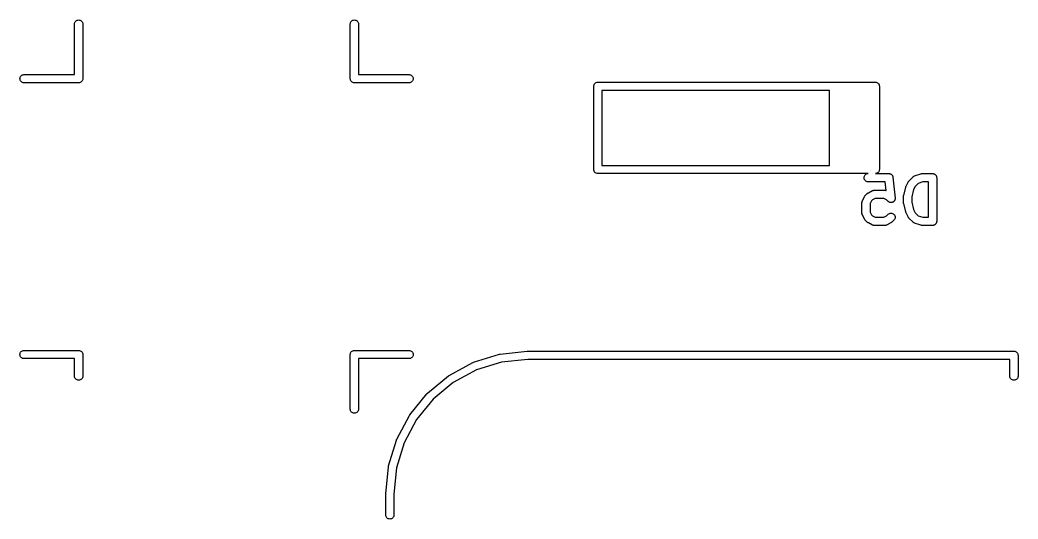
# Model space of a CAD drawing. Extents: x -13 to 127, y -89 to 15.
# Drawn here: x 5.92 to 24.21, y -15.06 to -5.92 of the extents above; entities that cross this region are included whole.
import ezdxf

# ---------------------------------------------------------------- set-up
doc = ezdxf.new("R2010")
doc.units = 0
doc.layers.add('BLACK', color=7, linetype='CONTINUOUS')

msp = doc.modelspace()

# ---------------------------------------------------------------- linework, layer by layer
at = {"layer": 'BLACK', "linetype": 'CONTINUOUS'}
for p, q in [((6.925, -5.99633), (6.92609, -5.9853)), ((6.925, -6.925), (6.925, -5.99633)), ((6.92609, -5.9853), (6.93037, -5.97116)), ((6.93037, -5.97116), (6.93734, -5.95813)), ((6.93734, -5.95813), (6.94671, -5.94671)), ((6.94671, -5.94671), (6.95813, -5.93734)), ((6.95813, -5.93734), (6.97116, -5.93037)), ((6.97116, -5.93037), (6.9853, -5.92609)), ((6.9853, -5.92609), (7, -5.92464)), ((7, -5.92464), (7.0147, -5.92609)), ((7.0147, -5.92609), (7.02884, -5.93037)), ((7.02884, -5.93037), (7.04187, -5.93734)), ((7.04187, -5.93734), (7.05329, -5.94671)), ((7.05329, -5.94671), (7.06266, -5.95813)), ((7.06266, -5.95813), (7.06962, -5.97116)), ((7.06962, -5.97116), (7.07391, -5.9853)), ((7.07391, -5.9853), (7.075, -5.99632)), ((7.075, -5.99632), (7.075, -6.99632)), ((11.975, -5.99632), (11.9761, -5.9853)), ((11.975, -6.99632), (11.975, -5.99632)), ((11.9761, -5.9853), (11.9804, -5.97116)), ((11.9804, -5.97116), (11.9873, -5.95813)), ((11.9873, -5.95813), (11.9967, -5.94671)), ((11.9967, -5.94671), (12.0081, -5.93734)), ((12.0081, -5.93734), (12.0212, -5.93037)), ((12.0212, -5.93037), (12.0353, -5.92609)), ((12.0353, -5.92609), (12.05, -5.92464)), ((12.05, -5.92464), (12.0647, -5.92609)), ((12.0647, -5.92609), (12.0788, -5.93037)), ((12.0788, -5.93037), (12.0919, -5.93734)), ((12.0919, -5.93734), (12.1033, -5.94671)), ((12.1033, -5.94671), (12.1127, -5.95813)), ((12.1127, -5.95813), (12.1196, -5.97116)), ((12.1196, -5.97116), (12.1239, -5.9853)), ((12.1239, -5.9853), (12.125, -5.99632)), ((12.125, -5.99632), (12.125, -6.925)), ((5.94671, -6.94671), (5.95813, -6.93734)), ((5.95813, -6.93734), (5.97116, -6.93037)), ((5.97116, -6.93037), (5.9853, -6.92609)), ((5.9853, -6.92609), (5.99632, -6.925)), ((5.99632, -6.925), (6.925, -6.925)), ((12.125, -6.925), (13.0537, -6.925)), ((13.0537, -6.925), (13.0647, -6.92609)), ((13.0647, -6.92609), (13.0788, -6.93037)), ((13.0788, -6.93037), (13.0919, -6.93734)), ((13.0919, -6.93734), (13.1033, -6.94671)), ((5.92464, -7), (5.92609, -6.9853)), ((5.92609, -7.0147), (5.92464, -7)), ((5.92609, -6.9853), (5.93037, -6.97116)), ((5.93037, -7.02884), (5.92609, -7.0147)), ((5.93037, -6.97116), (5.93734, -6.95813)), ((5.93734, -7.04187), (5.93037, -7.02884)), ((5.93734, -6.95813), (5.94671, -6.94671)), ((5.94671, -7.05329), (5.93734, -7.04187)), ((5.95813, -7.06266), (5.94671, -7.05329)), ((5.97116, -7.06962), (5.95813, -7.06266)), ((5.9853, -7.07391), (5.97116, -7.06962)), ((5.99632, -7.075), (5.9853, -7.07391)), ((6.99632, -7.075), (5.99632, -7.075)), ((7, -7.07536), (6.99632, -7.075)), ((7.00367, -7.075), (7, -7.07536)), ((7.0147, -7.07391), (7.00367, -7.075)), ((7.02884, -7.06962), (7.0147, -7.07391)), ((7.04187, -7.06266), (7.02884, -7.06962)), ((7.05329, -7.05329), (7.04187, -7.06266)), ((7.06266, -7.04187), (7.05329, -7.05329)), ((7.06962, -7.02884), (7.06266, -7.04187)), ((7.07391, -7.0147), (7.06962, -7.02884)), ((7.07536, -7), (7.07391, -7.0147)), ((7.075, -6.99632), (7.07536, -7)), ((11.9746, -7), (11.975, -6.99632)), ((11.9761, -7.0147), (11.9746, -7)), ((11.9804, -7.02884), (11.9761, -7.0147)), ((11.9873, -7.04187), (11.9804, -7.02884)), ((11.992, -7.04753), (11.9873, -7.04187)), ((11.9967, -7.05329), (11.992, -7.04753)), ((12.0081, -7.06266), (11.9967, -7.05329)), ((12.0212, -7.06962), (12.0081, -7.06266)), ((12.0353, -7.07391), (12.0212, -7.06962)), ((12.05, -7.07536), (12.0353, -7.07391)), ((12.0537, -7.075), (12.05, -7.07536)), ((13.0537, -7.075), (12.0537, -7.075)), ((13.0647, -7.07391), (13.0537, -7.075)), ((13.0788, -7.06962), (13.0647, -7.07391)), ((13.0919, -7.06266), (13.0788, -7.06962)), ((13.1033, -7.05329), (13.0919, -7.06266)), ((13.1033, -6.94671), (13.1127, -6.95813)), ((13.1127, -7.04187), (13.1033, -7.05329)), ((13.1127, -6.95813), (13.1196, -6.97116)), ((13.1196, -7.02884), (13.1127, -7.04187)), ((13.1196, -6.97116), (13.1239, -6.9853)), ((13.1239, -7.0147), (13.1196, -7.02884)), ((13.1239, -6.9853), (13.1254, -7)), ((13.1254, -7), (13.1239, -7.0147)), ((16.4346, -7.138), (16.4361, -7.1233)), ((16.4361, -7.1233), (16.4404, -7.10916)), ((16.4404, -7.10916), (16.4473, -7.09613)), ((16.4473, -7.09613), (16.4567, -7.08471)), ((16.4567, -7.08471), (16.4681, -7.07534)), ((16.4681, -7.07534), (16.4812, -7.06837)), ((16.4812, -7.06837), (16.4953, -7.06409)), ((16.4953, -7.06409), (16.498, -7.06382)), ((16.498, -7.06382), (16.51, -7.06264)), ((16.51, -7.06264), (16.5137, -7.063)), ((16.5137, -7.063), (20.8243, -7.063)), ((20.8243, -7.063), (20.828, -7.06264)), ((20.828, -7.06264), (20.8317, -7.063)), ((20.8317, -7.063), (20.9513, -7.063)), ((20.9513, -7.063), (20.955, -7.06264)), ((20.955, -7.06264), (20.9587, -7.063)), ((20.9587, -7.063), (21.0783, -7.063)), ((21.0783, -7.063), (21.082, -7.06264)), ((21.082, -7.06264), (21.0857, -7.063)), ((21.0857, -7.063), (21.2053, -7.063)), ((21.2053, -7.063), (21.209, -7.06264)), ((21.209, -7.06264), (21.2127, -7.063)), ((21.2127, -7.063), (21.3323, -7.063)), ((21.3323, -7.063), (21.336, -7.06264)), ((21.336, -7.06264), (21.3397, -7.063)), ((21.3397, -7.063), (21.4593, -7.063)), ((21.4593, -7.063), (21.463, -7.06264)), ((21.463, -7.06264), (21.4667, -7.063)), ((21.4667, -7.063), (21.5863, -7.063)), ((21.5863, -7.063), (21.59, -7.06264)), ((21.59, -7.06264), (21.602, -7.06382)), ((21.602, -7.06382), (21.6047, -7.06409)), ((21.6047, -7.06409), (21.6188, -7.06837)), ((21.6188, -7.06837), (21.6319, -7.07534)), ((21.6319, -7.07534), (21.6433, -7.08471)), ((21.6433, -7.08471), (21.6527, -7.09613)), ((21.6527, -7.09613), (21.6596, -7.10916)), ((21.6596, -7.10916), (21.6639, -7.1233)), ((21.6639, -7.1233), (21.6654, -7.138)), ((16.435, -7.14168), (16.4346, -7.138)), ((16.435, -8.65831), (16.435, -7.14168)), ((16.585, -7.213), (16.585, -8.587)), ((20.753, -7.213), (16.585, -7.213)), ((20.753, -8.587), (20.753, -7.213)), ((21.6654, -7.138), (21.665, -7.14168)), ((21.665, -7.14168), (21.665, -8.65832)), ((16.585, -8.587), (20.753, -8.587)), ((16.4346, -8.662), (16.435, -8.65831)), ((16.4361, -8.6767), (16.4346, -8.662)), ((16.4404, -8.69084), (16.4361, -8.6767)), ((16.4473, -8.70387), (16.4404, -8.69084)), ((16.4567, -8.71529), (16.4473, -8.70387)), ((16.4681, -8.72466), (16.4567, -8.71529)), ((16.4812, -8.73162), (16.4681, -8.72466)), ((16.4953, -8.73591), (16.4812, -8.73162)), ((16.5041, -8.73678), (16.4953, -8.73591)), ((16.5054, -8.73691), (16.5041, -8.73678)), ((16.5063, -8.737), (16.5054, -8.73691)), ((16.51, -8.73736), (16.5063, -8.737)), ((16.5137, -8.737), (16.51, -8.73736)), ((20.8243, -8.737), (16.5137, -8.737)), ((20.828, -8.73736), (20.8243, -8.737)), ((20.8317, -8.737), (20.828, -8.73736)), ((20.9513, -8.737), (20.8317, -8.737)), ((20.955, -8.73736), (20.9513, -8.737)), ((20.9587, -8.737), (20.955, -8.73736)), ((21.0783, -8.737), (20.9587, -8.737)), ((21.082, -8.73736), (21.0783, -8.737)), ((21.0857, -8.737), (21.082, -8.73736)), ((21.2053, -8.737), (21.0857, -8.737)), ((21.209, -8.73736), (21.2053, -8.737)), ((21.2127, -8.737), (21.209, -8.73736)), ((21.3323, -8.737), (21.2127, -8.737)), ((21.336, -8.73736), (21.3323, -8.737)), ((21.3397, -8.737), (21.336, -8.73736)), ((21.4585, -8.737), (21.3397, -8.737)), ((21.3904, -8.78284), (21.3973, -8.76996)), ((21.3973, -8.76996), (21.4067, -8.75869)), ((21.4067, -8.75869), (21.418, -8.74944)), ((21.418, -8.74944), (21.4309, -8.74256)), ((21.4309, -8.74256), (21.445, -8.73833)), ((21.445, -8.73833), (21.4585, -8.737)), ((21.5959, -8.73678), (21.5946, -8.7369)), ((21.5946, -8.7369), (21.8405, -8.7369)), ((21.6047, -8.73591), (21.5959, -8.73678)), ((21.6188, -8.73162), (21.6047, -8.73591)), ((21.6319, -8.72466), (21.6188, -8.73162)), ((21.6433, -8.71529), (21.6319, -8.72466)), ((21.6527, -8.70387), (21.6433, -8.71529)), ((21.6596, -8.69084), (21.6527, -8.70387)), ((21.6639, -8.6767), (21.6596, -8.69084)), ((21.6654, -8.662), (21.6639, -8.6767)), ((21.665, -8.65832), (21.6654, -8.662)), ((21.8405, -8.7369), (21.8415, -8.73691)), ((21.8415, -8.73691), (21.8448, -8.73728)), ((21.8448, -8.73728), (21.8482, -8.7373)), ((21.8482, -8.7373), (21.8521, -8.7381)), ((21.8521, -8.7381), (21.8561, -8.73854)), ((21.8561, -8.73854), (21.8592, -8.73955)), ((21.8592, -8.73955), (21.8625, -8.74021)), ((21.8625, -8.74021), (21.8662, -8.74176)), ((21.8662, -8.74176), (21.87, -8.74297)), ((21.87, -8.74297), (21.8729, -8.74458)), ((21.8729, -8.74458), (21.876, -8.74586)), ((21.876, -8.74586), (21.8793, -8.74809)), ((21.8793, -8.74809), (21.8828, -8.75002)), ((21.8828, -8.75002), (21.8854, -8.75217)), ((21.8854, -8.75217), (21.8882, -8.75402)), ((21.8882, -8.75402), (21.891, -8.75686)), ((21.891, -8.75686), (21.8941, -8.75943)), ((21.8941, -8.75943), (21.8962, -8.76203)), ((21.8962, -8.76203), (21.8985, -8.76439)), ((21.8985, -8.76439), (21.9007, -8.76772)), ((21.9007, -8.76772), (21.9032, -8.77084)), ((21.9032, -8.77084), (21.9048, -8.77379)), ((21.9048, -8.77379), (21.9066, -8.77657)), ((22.312, -8.77885), (22.4263, -8.74075)), ((22.4263, -8.74075), (22.4273, -8.74043)), ((22.4273, -8.74043), (22.4314, -8.73955)), ((22.4314, -8.73955), (22.4354, -8.73833)), ((22.4354, -8.73833), (22.4385, -8.73803)), ((22.4385, -8.73803), (22.4416, -8.73738)), ((22.4416, -8.73738), (22.4458, -8.73731)), ((22.4458, -8.73731), (22.45, -8.7369)), ((22.45, -8.7369), (22.6405, -8.7369)), ((22.6405, -8.7369), (22.641, -8.73691)), ((22.641, -8.73691), (22.641, -8.73691)), ((22.641, -8.73691), (22.641, -8.73691)), ((22.641, -8.73691), (22.6415, -8.73691)), ((22.6415, -8.73691), (22.6486, -8.7377)), ((22.6486, -8.7377), (22.6556, -8.73844)), ((22.6556, -8.73844), (22.6558, -8.73851)), ((22.6558, -8.73851), (22.6561, -8.73854)), ((22.6561, -8.73854), (22.6628, -8.74067)), ((22.6628, -8.74067), (22.6695, -8.74276)), ((22.6695, -8.74276), (22.6698, -8.74289)), ((22.6698, -8.74289), (22.67, -8.74297)), ((22.67, -8.74297), (22.6762, -8.74638)), ((22.6762, -8.74638), (22.6824, -8.74973)), ((22.6824, -8.74973), (22.6826, -8.74989)), ((22.6826, -8.74989), (22.6828, -8.75002)), ((22.6828, -8.75002), (22.6883, -8.75457)), ((22.6883, -8.75457), (22.6937, -8.75906)), ((22.6937, -8.75906), (22.6939, -8.75926)), ((22.6939, -8.75926), (22.6941, -8.75943)), ((22.6941, -8.75943), (22.6985, -8.76489)), ((22.6985, -8.76489), (22.7029, -8.7704)), ((22.7029, -8.7704), (22.7031, -8.77063)), ((22.7031, -8.77063), (22.7032, -8.77084)), ((22.7032, -8.77084), (22.7065, -8.77708)), ((21.3845, -8.81138), (21.3861, -8.79682)), ((21.3859, -8.82596), (21.3845, -8.81138)), ((21.39, -8.84), (21.3859, -8.82596)), ((21.3861, -8.79682), (21.3904, -8.78284)), ((21.3968, -8.85297), (21.39, -8.84)), ((21.4059, -8.86438), (21.3968, -8.85297)), ((21.4171, -8.87379), (21.4059, -8.86438)), ((21.43, -8.88084), (21.4171, -8.87379)), ((21.4439, -8.88527), (21.43, -8.88084)), ((21.4585, -8.8869), (21.4439, -8.88527)), ((21.4595, -8.8869), (21.4585, -8.8869)), ((21.7726, -8.8869), (21.4595, -8.8869)), ((21.7885, -9.04601), (21.7726, -8.8869)), ((21.9066, -8.77657), (21.9082, -8.78026)), ((21.9082, -8.78026), (21.91, -8.78381)), ((21.91, -8.78381), (21.911, -8.78701)), ((21.911, -8.78701), (21.9122, -8.79009)), ((21.9122, -8.79009), (21.913, -8.79401)), ((21.913, -8.79401), (21.9141, -8.79785)), ((21.9141, -8.79785), (21.9144, -8.80117)), ((21.9144, -8.80117), (21.9151, -8.80444)), ((21.9151, -8.80444), (21.9532, -9.18539)), ((22.1543, -8.96884), (22.1924, -8.89265)), ((22.1924, -8.89265), (22.1929, -8.89172)), ((22.1929, -8.89172), (22.1952, -8.88818)), ((22.1952, -8.88818), (22.1972, -8.88447)), ((22.1972, -8.88447), (22.1992, -8.88205)), ((22.1992, -8.88205), (22.2009, -8.87943)), ((22.2009, -8.87943), (22.2038, -8.87641)), ((22.2038, -8.87641), (22.2065, -8.87316)), ((22.2065, -8.87316), (22.2827, -8.79697)), ((22.2827, -8.79697), (22.2834, -8.79623)), ((22.2834, -8.79623), (22.2852, -8.79485)), ((22.2852, -8.79485), (22.2867, -8.79326)), ((22.2867, -8.79326), (22.2909, -8.7903)), ((22.2909, -8.7903), (22.2949, -8.7871)), ((22.2949, -8.7871), (22.2968, -8.78608)), ((22.2968, -8.78608), (22.2986, -8.78481)), ((22.2986, -8.78481), (22.3033, -8.78272)), ((22.3033, -8.78272), (22.3079, -8.78036)), ((22.3079, -8.78036), (22.31, -8.77975)), ((22.31, -8.77975), (22.312, -8.77885)), ((22.3762, -8.91555), (22.3212, -8.97062)), ((22.4622, -8.8869), (22.3762, -8.91555)), ((22.5655, -8.8869), (22.4622, -8.8869)), ((22.5655, -9.5369), (22.5655, -8.8869)), ((22.7065, -8.77708), (22.7098, -8.78332)), ((22.7098, -8.78332), (22.7099, -8.78358)), ((22.7099, -8.78358), (22.71, -8.78381)), ((22.71, -8.78381), (22.712, -8.79059)), ((22.712, -8.79059), (22.714, -8.79734)), ((22.714, -8.79734), (22.7141, -8.7976)), ((22.7141, -8.7976), (22.7141, -8.79785)), ((22.7141, -8.79785), (22.7148, -8.80487)), ((22.7148, -8.80487), (22.7155, -8.8119)), ((22.7155, -8.8119), (22.7155, -9.6119)), ((21.4038, -9.14308), (21.4065, -9.13982)), ((21.4065, -9.13982), (21.4446, -9.10173)), ((21.4446, -9.10173), (21.4453, -9.10099)), ((21.4453, -9.10099), (21.4486, -9.09836)), ((21.4486, -9.09836), (21.4517, -9.09547)), ((21.4517, -9.09547), (21.4543, -9.09381)), ((21.4543, -9.09381), (21.4568, -9.09186)), ((21.4568, -9.09186), (21.4605, -9.08992)), ((21.4605, -9.08992), (21.4641, -9.08768)), ((21.4641, -9.08768), (21.5403, -9.04958)), ((21.5403, -9.04958), (21.5412, -9.04912)), ((21.5412, -9.04912), (21.5433, -9.04836)), ((21.5433, -9.04836), (21.5452, -9.04732)), ((21.5452, -9.04732), (21.5501, -9.04584)), ((21.5501, -9.04584), (21.5549, -9.04408)), ((21.5549, -9.04408), (21.5571, -9.04373)), ((21.5571, -9.04373), (21.5592, -9.04309)), ((21.5592, -9.04309), (21.5643, -9.04259)), ((21.5643, -9.04259), (21.5694, -9.0418)), ((21.5694, -9.0418), (21.5716, -9.04188)), ((21.5716, -9.04188), (21.5738, -9.04167)), ((21.5738, -9.04167), (21.7643, -9.04167)), ((21.7643, -9.04167), (21.7653, -9.04167)), ((21.7653, -9.04167), (21.7675, -9.04192)), ((21.7675, -9.04192), (21.7697, -9.04186)), ((21.7697, -9.04186), (21.7748, -9.04273)), ((21.7748, -9.04273), (21.7799, -9.04331)), ((21.7799, -9.04331), (21.782, -9.04397)), ((21.782, -9.04397), (21.7842, -9.04435)), ((21.7842, -9.04435), (21.7885, -9.04601)), ((22.1093, -9.14511), (22.11, -9.13917)), ((22.11, -9.13917), (22.1104, -9.1379)), ((22.1104, -9.1379), (22.1106, -9.13657)), ((22.1106, -9.13657), (22.1487, -8.98419)), ((22.1487, -8.98419), (22.1489, -8.98318)), ((22.1489, -8.98318), (22.149, -8.98285)), ((22.149, -8.98285), (22.1491, -8.98251)), ((22.1491, -8.98251), (22.1516, -8.97599)), ((22.1516, -8.97599), (22.154, -8.96946)), ((22.154, -8.96946), (22.1542, -8.96916)), ((22.1542, -8.96916), (22.1543, -8.96884)), ((22.2922, -9.02856), (22.2583, -9.16399)), ((22.3212, -8.97062), (22.2922, -9.02856)), ((21.3464, -9.268), (21.3467, -9.26581)), ((21.3464, -9.26905), (21.3464, -9.268)), ((21.3464, -9.45952), (21.3464, -9.26905)), ((21.3466, -9.2636), (21.3475, -9.25854)), ((21.3467, -9.26581), (21.3466, -9.2636)), ((21.3475, -9.25854), (21.3481, -9.25345)), ((21.3481, -9.25345), (21.3487, -9.25136)), ((21.3487, -9.25136), (21.3491, -9.24917)), ((21.3491, -9.24917), (21.3509, -9.24438)), ((21.3509, -9.24438), (21.3525, -9.2395)), ((21.3525, -9.2395), (21.3536, -9.23757)), ((21.3536, -9.23757), (21.3543, -9.23551)), ((21.3543, -9.23551), (21.3924, -9.15932)), ((21.3924, -9.15932), (21.3929, -9.15838)), ((21.3929, -9.15838), (21.3952, -9.15484)), ((21.3952, -9.15484), (21.3972, -9.15114)), ((21.3972, -9.15114), (21.3992, -9.14872)), ((21.3992, -9.14872), (21.4009, -9.1461)), ((21.4009, -9.1461), (21.4038, -9.14308)), ((21.5212, -9.23728), (21.4964, -9.28675)), ((21.4964, -9.28675), (21.4964, -9.44182)), ((21.542, -9.2164), (21.5212, -9.23728)), ((21.5915, -9.19167), (21.542, -9.2164)), ((21.7466, -9.19167), (21.5915, -9.19167)), ((21.796, -9.2164), (21.7466, -9.19167)), ((21.8255, -9.24589), (21.796, -9.2164)), ((21.8283, -9.24818), (21.8255, -9.24589)), ((21.8309, -9.25074), (21.8283, -9.24818)), ((21.834, -9.25281), (21.8309, -9.25074)), ((21.8368, -9.25518), (21.834, -9.25281)), ((21.84, -9.25689), (21.8368, -9.25518)), ((21.843, -9.2589), (21.84, -9.25689)), ((21.8465, -9.26034), (21.843, -9.2589)), ((21.8497, -9.2621), (21.8465, -9.26034)), ((21.8532, -9.26315), (21.8497, -9.2621)), ((21.8565, -9.26455), (21.8532, -9.26315)), ((21.8602, -9.26529), (21.8565, -9.26455)), ((21.8637, -9.26638), (21.8602, -9.26529)), ((21.8673, -9.26674), (21.8637, -9.26638)), ((21.8709, -9.26746), (21.8673, -9.26674)), ((21.8746, -9.26748), (21.8709, -9.26746)), ((21.8783, -9.26786), (21.8746, -9.26748)), ((21.8819, -9.26752), (21.8783, -9.26786)), ((21.8855, -9.26753), (21.8819, -9.26752)), ((21.8892, -9.26683), (21.8855, -9.26753)), ((21.8929, -9.26648), (21.8892, -9.26683)), ((21.8963, -9.26545), (21.8929, -9.26648)), ((21.8999, -9.26476), (21.8963, -9.26545)), ((21.9033, -9.26336), (21.8999, -9.26476)), ((21.9069, -9.2623), (21.9033, -9.26336)), ((21.9101, -9.26061), (21.9069, -9.2623)), ((21.9134, -9.25925), (21.9101, -9.26061)), ((21.9166, -9.25721), (21.9134, -9.25925)), ((21.9199, -9.25547), (21.9166, -9.25721)), ((21.9227, -9.2532), (21.9199, -9.25547)), ((21.9257, -9.25122), (21.9227, -9.2532)), ((21.9283, -9.2486), (21.9257, -9.25122)), ((21.9312, -9.24626), (21.9283, -9.2486)), ((21.9335, -9.24348), (21.9312, -9.24626)), ((21.9361, -9.24095), (21.9335, -9.24348)), ((21.9382, -9.23788), (21.9361, -9.24095)), ((21.9406, -9.23501), (21.9382, -9.23788)), ((21.9423, -9.23184), (21.9406, -9.23501)), ((21.9444, -9.22886), (21.9423, -9.23184)), ((21.9458, -9.22543), (21.9444, -9.22886)), ((21.9476, -9.22216), (21.9458, -9.22543)), ((21.9487, -9.21872), (21.9476, -9.22216)), ((21.9501, -9.2154), (21.9487, -9.21872)), ((21.9509, -9.21174), (21.9501, -9.2154)), ((21.952, -9.20819), (21.9509, -9.21174)), ((21.9524, -9.20461), (21.952, -9.20819)), ((21.9531, -9.20107), (21.9524, -9.20461)), ((21.9532, -9.19735), (21.9531, -9.20107)), ((21.9532, -9.18539), (21.9533, -9.18644)), ((21.9536, -9.19364), (21.9532, -9.19735)), ((21.9533, -9.18644), (21.9533, -9.19004)), ((21.9533, -9.19004), (21.9536, -9.19364)), ((22.1083, -9.15371), (22.1085, -9.15239)), ((22.1083, -9.15476), (22.1083, -9.15371)), ((22.1083, -9.26905), (22.1083, -9.15476)), ((22.1085, -9.27038), (22.1083, -9.26905)), ((22.1084, -9.15105), (22.1093, -9.14511)), ((22.1085, -9.15239), (22.1084, -9.15105)), ((22.1084, -9.27171), (22.1085, -9.27038)), ((22.1092, -9.27764), (22.1084, -9.27171)), ((22.1098, -9.28361), (22.1092, -9.27764)), ((22.1101, -9.28489), (22.1098, -9.28361)), ((22.1103, -9.28622), (22.1101, -9.28489)), ((22.1106, -9.28724), (22.1103, -9.28622)), ((22.1487, -9.43962), (22.1106, -9.28724)), ((22.2583, -9.16399), (22.2583, -9.25981)), ((22.2583, -9.25981), (22.2922, -9.39525)), ((21.3466, -9.46172), (21.3464, -9.45952)), ((21.3466, -9.46392), (21.3466, -9.46172)), ((21.3474, -9.46899), (21.3466, -9.46392)), ((21.3479, -9.47409), (21.3474, -9.46899)), ((21.3485, -9.4762), (21.3479, -9.47409)), ((21.3488, -9.47838), (21.3485, -9.4762)), ((21.3506, -9.4832), (21.3488, -9.47838)), ((21.3521, -9.4881), (21.3506, -9.4832)), ((21.3531, -9.49005), (21.3521, -9.4881)), ((21.3539, -9.49212), (21.3531, -9.49005)), ((21.3543, -9.49306), (21.3539, -9.49212)), ((21.3924, -9.56926), (21.3543, -9.49306)), ((21.4964, -9.44182), (21.5212, -9.49129)), ((21.5212, -9.49129), (21.542, -9.51217)), ((21.796, -9.51217), (21.8255, -9.48268)), ((21.8255, -9.48268), (21.8263, -9.48195)), ((21.8263, -9.48195), (21.8377, -9.47281)), ((21.8377, -9.47281), (21.8507, -9.46608)), ((21.8507, -9.46608), (21.8648, -9.46199)), ((21.8648, -9.46199), (21.8794, -9.46072)), ((21.8794, -9.46072), (21.8939, -9.4623)), ((21.8939, -9.4623), (21.9079, -9.46668)), ((21.9079, -9.46668), (21.9207, -9.47368)), ((21.9207, -9.47368), (21.932, -9.48305)), ((21.932, -9.48305), (21.9412, -9.49443)), ((21.9412, -9.49443), (21.948, -9.50738)), ((22.1488, -9.43994), (22.1487, -9.43962)), ((22.1488, -9.44029), (22.1488, -9.43994)), ((22.1512, -9.44683), (22.1488, -9.44029)), ((22.1536, -9.45341), (22.1512, -9.44683)), ((22.1538, -9.4537), (22.1536, -9.45341)), ((22.1539, -9.45403), (22.1538, -9.4537)), ((22.1543, -9.45497), (22.1539, -9.45403)), ((22.1924, -9.53116), (22.1543, -9.45497)), ((22.2922, -9.39525), (22.3212, -9.45319)), ((22.3212, -9.45319), (22.3762, -9.50826)), ((21.3947, -9.57283), (21.3924, -9.56926)), ((21.3966, -9.57656), (21.3947, -9.57283)), ((21.3986, -9.579), (21.3966, -9.57656)), ((21.4002, -9.58165), (21.3986, -9.579)), ((21.4031, -9.58471), (21.4002, -9.58165)), ((21.4058, -9.588), (21.4031, -9.58471)), ((21.4065, -9.58875), (21.4058, -9.588)), ((21.4446, -9.62684), (21.4065, -9.58875)), ((21.4478, -9.62952), (21.4446, -9.62684)), ((21.4509, -9.63245), (21.4478, -9.62952)), ((21.4535, -9.63415), (21.4509, -9.63245)), ((21.4559, -9.63613), (21.4535, -9.63415)), ((21.4596, -9.63812), (21.4559, -9.63613)), ((21.4631, -9.64042), (21.4596, -9.63812)), ((21.4641, -9.64089), (21.4631, -9.64042)), ((21.5403, -9.67899), (21.4641, -9.64089)), ((21.5423, -9.67978), (21.5403, -9.67899)), ((21.542, -9.51217), (21.5915, -9.5369)), ((21.5443, -9.68084), (21.5423, -9.67978)), ((21.5491, -9.68239), (21.5443, -9.68084)), ((21.5539, -9.68422), (21.5491, -9.68239)), ((21.5561, -9.6846), (21.5539, -9.68422)), ((21.5582, -9.68526), (21.5561, -9.6846)), ((21.5633, -9.68584), (21.5582, -9.68526)), ((21.5684, -9.68671), (21.5633, -9.68584)), ((21.5706, -9.68665), (21.5684, -9.68671)), ((21.5728, -9.6869), (21.5706, -9.68665)), ((21.5738, -9.6869), (21.5728, -9.6869)), ((21.7643, -9.6869), (21.5738, -9.6869)), ((21.5915, -9.5369), (21.7466, -9.5369)), ((21.7466, -9.5369), (21.796, -9.51217)), ((21.7665, -9.68669), (21.7643, -9.6869)), ((21.7687, -9.68677), (21.7665, -9.68669)), ((21.7738, -9.68598), (21.7687, -9.68677)), ((21.7789, -9.68548), (21.7738, -9.68598)), ((21.781, -9.68484), (21.7789, -9.68548)), ((21.7831, -9.68449), (21.781, -9.68484)), ((21.788, -9.68273), (21.7831, -9.68449)), ((21.7929, -9.68124), (21.788, -9.68273)), ((21.7948, -9.68021), (21.7929, -9.68124)), ((21.7969, -9.67945), (21.7948, -9.68021)), ((21.7978, -9.67899), (21.7969, -9.67945)), ((21.874, -9.64089), (21.7978, -9.67899)), ((21.8776, -9.63865), (21.874, -9.64089)), ((21.8813, -9.63671), (21.8776, -9.63865)), ((21.8838, -9.63476), (21.8813, -9.63671)), ((21.8864, -9.6331), (21.8838, -9.63476)), ((21.8895, -9.63021), (21.8864, -9.6331)), ((21.8928, -9.62758), (21.8895, -9.63021)), ((21.8935, -9.62684), (21.8928, -9.62758)), ((21.9316, -9.58875), (21.8935, -9.62684)), ((21.9409, -9.57744), (21.9316, -9.58875)), ((21.9478, -9.56454), (21.9409, -9.57744)), ((21.9521, -9.55054), (21.9478, -9.56454)), ((21.948, -9.50738), (21.9522, -9.5214)), ((21.9536, -9.53598), (21.9521, -9.55054)), ((21.9522, -9.5214), (21.9536, -9.53598)), ((22.1947, -9.53473), (22.1924, -9.53116)), ((22.1966, -9.53847), (22.1947, -9.53473)), ((22.1986, -9.54091), (22.1966, -9.53847)), ((22.2002, -9.54355), (22.1986, -9.54091)), ((22.2031, -9.54661), (22.2002, -9.54355)), ((22.2058, -9.54991), (22.2031, -9.54661)), ((22.2065, -9.55065), (22.2058, -9.54991)), ((22.2827, -9.62684), (22.2065, -9.55065)), ((22.2844, -9.62824), (22.2827, -9.62684)), ((22.2859, -9.62986), (22.2844, -9.62824)), ((22.29, -9.63288), (22.2859, -9.62986)), ((22.294, -9.63613), (22.29, -9.63288)), ((22.2959, -9.63718), (22.294, -9.63613)), ((22.2977, -9.63847), (22.2959, -9.63718)), ((22.3024, -9.64063), (22.2977, -9.63847)), ((22.3069, -9.64305), (22.3024, -9.64063)), ((22.309, -9.64369), (22.3069, -9.64305)), ((22.311, -9.64462), (22.309, -9.64369)), ((22.312, -9.64496), (22.311, -9.64462)), ((22.4263, -9.68305), (22.312, -9.64496)), ((22.3762, -9.50826), (22.4622, -9.5369)), ((22.4304, -9.68399), (22.4263, -9.68305)), ((22.4344, -9.68526), (22.4304, -9.68399)), ((22.4375, -9.68561), (22.4344, -9.68526)), ((22.4406, -9.68631), (22.4375, -9.68561)), ((22.4448, -9.68643), (22.4406, -9.68631)), ((22.449, -9.6869), (22.4448, -9.68643)), ((22.45, -9.6869), (22.449, -9.6869)), ((22.6405, -9.6869), (22.45, -9.6869)), ((22.4622, -9.5369), (22.5655, -9.5369)), ((22.6475, -9.68621), (22.6405, -9.6869)), ((22.6545, -9.68558), (22.6475, -9.68621)), ((22.6548, -9.6855), (22.6545, -9.68558)), ((22.655, -9.68548), (22.6548, -9.6855)), ((22.6618, -9.68344), (22.655, -9.68548)), ((22.6686, -9.68144), (22.6618, -9.68344)), ((22.6688, -9.68132), (22.6686, -9.68144)), ((22.6691, -9.68124), (22.6688, -9.68132)), ((22.6753, -9.67793), (22.6691, -9.68124)), ((22.6815, -9.67466), (22.6753, -9.67793)), ((22.6817, -9.6745), (22.6815, -9.67466)), ((22.682, -9.67437), (22.6817, -9.6745)), ((22.6875, -9.66988), (22.682, -9.67437)), ((22.693, -9.66549), (22.6875, -9.66988)), ((22.6931, -9.66529), (22.693, -9.66549)), ((22.6933, -9.66512), (22.6931, -9.66529)), ((22.6978, -9.6597), (22.6933, -9.66512)), ((22.7024, -9.65428), (22.6978, -9.6597)), ((22.7025, -9.65404), (22.7024, -9.65428)), ((22.7027, -9.65384), (22.7025, -9.65404)), ((22.706, -9.64766), (22.7027, -9.65384)), ((22.7094, -9.64145), (22.706, -9.64766)), ((22.7095, -9.6412), (22.7094, -9.64145)), ((22.7096, -9.64097), (22.7095, -9.6412)), ((22.7117, -9.63419), (22.7096, -9.64097)), ((22.7138, -9.6275), (22.7117, -9.63419)), ((22.7139, -9.62724), (22.7138, -9.6275)), ((22.7147, -9.62), (22.7139, -9.62698)), ((22.7139, -9.62698), (22.7139, -9.62724)), ((22.7155, -9.61295), (22.7147, -9.62)), ((22.7155, -9.6119), (22.7155, -9.61241)), ((22.7155, -9.61241), (22.7155, -9.61243)), ((22.7155, -9.61243), (22.7155, -9.61244)), ((22.7155, -9.61244), (22.7155, -9.61295)), ((5.92464, -12.05), (5.92609, -12.0353)), ((5.92609, -12.0647), (5.92464, -12.05)), ((5.92609, -12.0353), (5.93037, -12.0212)), ((5.93037, -12.0788), (5.92609, -12.0647)), ((5.93037, -12.0212), (5.93734, -12.0081)), ((5.93734, -12.0081), (5.94671, -11.9967)), ((5.94671, -11.9967), (5.95813, -11.9873)), ((5.95813, -11.9873), (5.97116, -11.9804)), ((5.97116, -11.9804), (5.9853, -11.9761)), ((5.9853, -11.9761), (5.99632, -11.975)), ((5.99632, -11.975), (6.99632, -11.975)), ((6.99632, -11.975), (7, -11.9746)), ((7, -11.9746), (7.00588, -11.9752)), ((7.00588, -11.9752), (7.0147, -11.9761)), ((7.0147, -11.9761), (7.02884, -11.9804)), ((7.02884, -11.9804), (7.04187, -11.9873)), ((7.04187, -11.9873), (7.05329, -11.9967)), ((7.05329, -11.9967), (7.06266, -12.0081)), ((7.06266, -12.0081), (7.06962, -12.0212)), ((7.06962, -12.0212), (7.07391, -12.0353)), ((7.07391, -12.0353), (7.07536, -12.05)), ((7.07536, -12.05), (7.075, -12.0537)), ((7.075, -12.0537), (7.075, -12.4497)), ((11.9746, -12.05), (11.9761, -12.0353)), ((11.975, -12.0537), (11.9746, -12.05)), ((11.975, -13.0537), (11.975, -12.0537)), ((11.9761, -12.0353), (11.9804, -12.0212)), ((11.9804, -12.0212), (11.9873, -12.0081)), ((11.9873, -12.0081), (11.9967, -11.9967)), ((11.9967, -11.9967), (12.0081, -11.9873)), ((12.0081, -11.9873), (12.0212, -11.9804)), ((12.0212, -11.9804), (12.0353, -11.9761)), ((12.0353, -11.9761), (12.0441, -11.9752)), ((12.0441, -11.9752), (12.05, -11.9746)), ((12.05, -11.9746), (12.0537, -11.975)), ((12.0537, -11.975), (13.0537, -11.975)), ((13.0537, -11.975), (13.0647, -11.9761)), ((13.0647, -11.9761), (13.0788, -11.9804)), ((13.0788, -11.9804), (13.0919, -11.9873)), ((13.0919, -11.9873), (13.1033, -11.9967)), ((13.1033, -11.9967), (13.1127, -12.0081)), ((13.1127, -12.0081), (13.1196, -12.0212)), ((13.1196, -12.0212), (13.1239, -12.0353)), ((13.1239, -12.0647), (13.1196, -12.0788)), ((13.1239, -12.0353), (13.1254, -12.05)), ((13.1254, -12.05), (13.1239, -12.0647)), ((14.2335, -12.1918), (14.7071, -12.0452)), ((14.7071, -12.0452), (14.7081, -12.0449)), ((14.7071, -12.0452), (14.7071, -12.0452)), ((14.7081, -12.0449), (14.7148, -12.0437)), ((14.7148, -12.0437), (14.7214, -12.0423)), ((14.7214, -12.0423), (15.2144, -11.9905)), ((15.2144, -11.9905), (15.2155, -11.9904)), ((15.2155, -11.9904), (15.2187, -11.9904)), ((15.2187, -11.9904), (15.222, -11.9901)), ((15.222, -11.9901), (15.2362, -11.99)), ((15.2362, -11.99), (15.2363, -11.99)), ((15.2363, -11.99), (24.1263, -11.99)), ((24.1263, -11.99), (24.13, -11.9896)), ((24.13, -11.9896), (24.1337, -11.99)), ((24.1337, -11.99), (24.1447, -11.9911)), ((24.1447, -11.9911), (24.1588, -11.9954)), ((24.1588, -11.9954), (24.1719, -12.0023)), ((24.1719, -12.0023), (24.1833, -12.0117)), ((24.1833, -12.0117), (24.1927, -12.0231)), ((24.1927, -12.0231), (24.1996, -12.0362)), ((24.1996, -12.0362), (24.2039, -12.0503)), ((24.2039, -12.0503), (24.2054, -12.065)), ((24.2054, -12.065), (24.205, -12.0687)), ((5.93734, -12.0919), (5.93037, -12.0788)), ((5.94671, -12.1033), (5.93734, -12.0919)), ((5.95813, -12.1127), (5.94671, -12.1033)), ((5.97116, -12.1196), (5.95813, -12.1127)), ((5.9853, -12.1239), (5.97116, -12.1196)), ((5.99632, -12.125), (5.9853, -12.1239)), ((6.925, -12.125), (5.99632, -12.125)), ((6.925, -12.4497), (6.925, -12.125)), ((13.0537, -12.125), (12.125, -12.125)), ((12.125, -12.125), (12.125, -13.0537)), ((13.0647, -12.1239), (13.0537, -12.125)), ((13.0788, -12.1196), (13.0647, -12.1239)), ((13.0919, -12.1127), (13.0788, -12.1196)), ((13.1033, -12.1033), (13.0919, -12.1127)), ((13.1127, -12.0919), (13.1033, -12.1033)), ((13.1196, -12.0788), (13.1127, -12.0919)), ((13.784, -12.4333), (14.22, -12.1975)), ((14.22, -12.1975), (14.221, -12.197)), ((14.221, -12.197), (14.2273, -12.1945)), ((14.2273, -12.1945), (14.2335, -12.1918)), ((14.7444, -12.1907), (14.2849, -12.3329)), ((15.2263, -12.14), (14.7444, -12.1907)), ((15.2403, -12.14), (15.2263, -12.14)), ((24.055, -12.14), (15.2403, -12.14)), ((24.055, -12.4497), (24.055, -12.14)), ((24.205, -12.0687), (24.205, -12.4497)), ((14.2849, -12.3329), (13.8618, -12.5617)), ((6.92609, -12.4607), (6.925, -12.4497)), ((6.93038, -12.4748), (6.92609, -12.4607)), ((6.93734, -12.4879), (6.93038, -12.4748)), ((6.94671, -12.4993), (6.93734, -12.4879)), ((6.95813, -12.5087), (6.94671, -12.4993)), ((6.97116, -12.5156), (6.95813, -12.5087)), ((6.9853, -12.5199), (6.97116, -12.5156)), ((7, -12.5214), (6.9853, -12.5199)), ((7.0147, -12.5199), (7, -12.5214)), ((7.02884, -12.5156), (7.0147, -12.5199)), ((7.04187, -12.5087), (7.02884, -12.5156)), ((7.05329, -12.4993), (7.04187, -12.5087)), ((7.06266, -12.4879), (7.05329, -12.4993)), ((7.06962, -12.4748), (7.06266, -12.4879)), ((7.07391, -12.4607), (7.06962, -12.4748)), ((7.075, -12.4497), (7.07391, -12.4607)), ((13.3899, -12.7574), (13.7718, -12.4415)), ((13.8618, -12.5617), (13.4912, -12.8683)), ((13.7718, -12.4415), (13.7727, -12.4408)), ((13.7727, -12.4408), (13.7783, -12.4371)), ((13.7783, -12.4371), (13.784, -12.4333)), ((24.0561, -12.4607), (24.055, -12.4497)), ((24.0604, -12.4748), (24.0561, -12.4607)), ((24.0673, -12.4879), (24.0604, -12.4748)), ((24.0767, -12.4993), (24.0673, -12.4879)), ((24.0881, -12.5087), (24.0767, -12.4993)), ((24.1012, -12.5156), (24.0881, -12.5087)), ((24.1153, -12.5199), (24.1012, -12.5156)), ((24.13, -12.5214), (24.1153, -12.5199)), ((24.1447, -12.5199), (24.13, -12.5214)), ((24.1588, -12.5156), (24.1447, -12.5199)), ((24.1719, -12.5087), (24.1588, -12.5156)), ((24.1833, -12.4993), (24.1719, -12.5087)), ((24.1927, -12.4879), (24.1833, -12.4993)), ((24.1996, -12.4748), (24.1927, -12.4879)), ((24.2039, -12.4607), (24.1996, -12.4748)), ((24.205, -12.4497), (24.2039, -12.4607)), ((13.0663, -13.152), (13.3796, -12.7678)), ((13.3796, -12.7678), (13.3802, -12.767)), ((13.3802, -12.767), (13.3851, -12.7623)), ((13.3851, -12.7623), (13.3899, -12.7574)), ((13.4912, -12.8683), (13.1871, -13.2411)), ((11.9761, -13.0647), (11.975, -13.0537)), ((11.9804, -13.0788), (11.9761, -13.0647)), ((11.9873, -13.0919), (11.9804, -13.0788)), ((11.9967, -13.1033), (11.9873, -13.0919)), ((12.0081, -13.1127), (11.9967, -13.1033)), ((12.0212, -13.1196), (12.0081, -13.1127)), ((12.0353, -13.1239), (12.0212, -13.1196)), ((12.05, -13.1254), (12.0353, -13.1239)), ((12.0647, -13.1239), (12.05, -13.1254)), ((12.0788, -13.1196), (12.0647, -13.1239)), ((12.0919, -13.1127), (12.0788, -13.1196)), ((12.1033, -13.1033), (12.0919, -13.1127)), ((12.1127, -13.0919), (12.1033, -13.1033)), ((12.1196, -13.0788), (12.1127, -13.0919)), ((12.1239, -13.0647), (12.1196, -13.0788)), ((12.125, -13.0537), (12.1239, -13.0647)), ((13.0587, -13.1633), (13.0625, -13.1576)), ((13.0625, -13.1576), (13.0663, -13.152)), ((12.8254, -13.6019), (13.0582, -13.1642)), ((13.1871, -13.2411), (12.9613, -13.6658)), ((13.0582, -13.1642), (13.0587, -13.1633)), ((13.0582, -13.1642), (13.0582, -13.1642)), ((13.0582, -13.1642), (13.0582, -13.1642)), ((12.6766, -14.09), (12.8199, -13.6154)), ((12.8199, -13.6154), (12.8202, -13.6144)), ((12.8202, -13.6144), (12.8229, -13.6081)), ((12.9613, -13.6658), (12.8223, -14.1263)), ((12.8229, -13.6081), (12.8254, -13.6019)), ((12.6254, -14.5977), (12.6737, -14.1043)), ((12.6737, -14.1043), (12.6738, -14.1033)), ((12.6737, -14.1043), (12.6737, -14.1043)), ((12.6737, -14.1043), (12.6737, -14.1043)), ((12.6738, -14.1033), (12.6752, -14.0967)), ((12.6752, -14.0967), (12.6766, -14.09)), ((12.8223, -14.1263), (12.775, -14.6087)), ((12.625, -14.6013), (12.6254, -14.5977)), ((12.625, -14.9897), (12.625, -14.6013)), ((12.6254, -14.5977), (12.6254, -14.5977)), ((12.775, -14.6087), (12.775, -14.9897)), ((12.6261, -15.0007), (12.625, -14.9897)), ((12.775, -14.9897), (12.7739, -15.0007)), ((12.6304, -15.0148), (12.6261, -15.0007)), ((12.6373, -15.0279), (12.6304, -15.0148)), ((12.6467, -15.0393), (12.6373, -15.0279)), ((12.6581, -15.0487), (12.6467, -15.0393)), ((12.6712, -15.0556), (12.6581, -15.0487)), ((12.6853, -15.0599), (12.6712, -15.0556)), ((12.7, -15.0614), (12.6853, -15.0599)), ((12.7147, -15.0599), (12.7, -15.0614)), ((12.7288, -15.0556), (12.7147, -15.0599)), ((12.7419, -15.0487), (12.7288, -15.0556)), ((12.7533, -15.0393), (12.7419, -15.0487)), ((12.7627, -15.0279), (12.7533, -15.0393)), ((12.7696, -15.0148), (12.7627, -15.0279)), ((12.7739, -15.0007), (12.7696, -15.0148))]:
    msp.add_line(p, q, dxfattribs=at)

doc.saveas('drawing.dxf')
